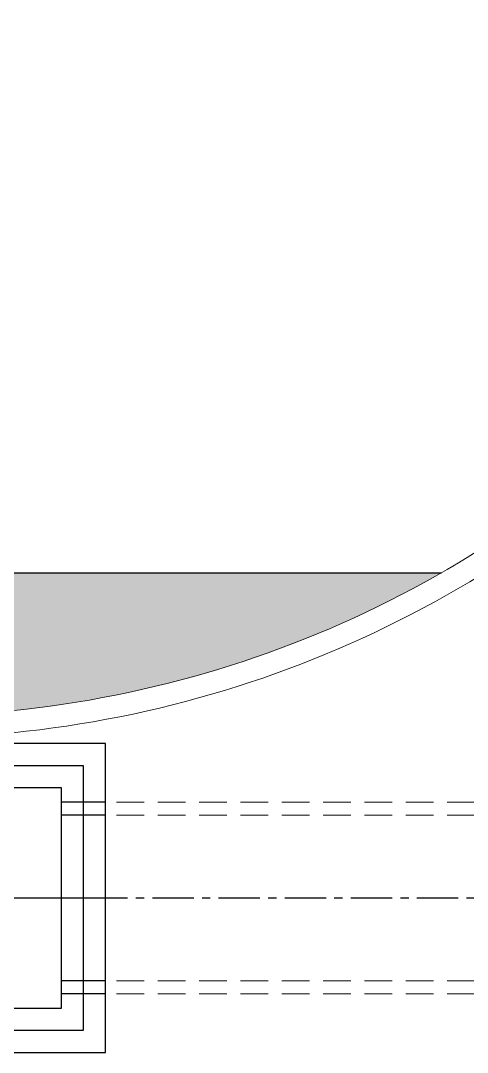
# Model space of a CAD drawing. Header units: millimetres. Extents: x -157642 to 241542, y -22875 to 31024.
# Drawn here: x 139778 to 143832, y 12275 to 21633 of the extents above; entities that cross this region are included whole.
import ezdxf

# ---------------------------------------------------------------- set-up
doc = ezdxf.new("R2010")
doc.units = ezdxf.units.MM
doc.header["$LTSCALE"] = 100
doc.header["$MEASUREMENT"] = 0
for name, pattern in [('CENTERX2', [4, 2.5, -0.5, 0.5, -0.5]), ('DASHED2', [0.375, 0.25, -0.125]), ('DASHEDX2', [1.5, 1, -0.5])]:
    doc.linetypes.add(name, pattern=pattern)
for name, color, linetype in [('00-Mepduong', 3, 'Continuous'), ('8', 8, 'Continuous'), ('L1-DRAINAGE-TRANS_PIPE', 230, 'CENTERX2')]:
    doc.layers.add(name, color=color, linetype=linetype)
for name, color, linetype, lineweight in [('3.Curb', 6, 'Continuous', 15), ('ARC_HATCH', 8, 'Continuous', 0), ('pipe', 23, 'DASHED2', 0)]:
    doc.layers.add(name, color=color, linetype=linetype, lineweight=lineweight)
doc.layers.add('4', color=4, linetype='DASHEDX2', transparency=0.1)

# ---------------------------------------------------------------- blocks, each defined once
blk = doc.blocks.new('d1500')
at = {"layer": '4', "ltscale": 3}
for points in [[(-0.8, -2.6), (1.4, -2.6), (1.4, 0.2), (-0.8, 0.2)], [(-0.6, -2.4), (1.2, -2.4), (1.2, 0), (-0.6, 0)]]:
    blk.add_lwpolyline(points, close=True, dxfattribs=at)
at = {"layer": '8', "ltscale": 1.5}
for p, q in [((1.4, -0.33), (1, -0.33)), ((1.4, -0.45), (1, -0.45)), ((1.4, -1.95), (1, -1.95)), ((1.4, -2.07), (1, -2.07))]:
    blk.add_line(p, q, dxfattribs=at)
at = {"layer": '8', "ltscale": 3}
blk.add_line((1.4, -1.2), (-0.8, -1.2), dxfattribs=at)
at = {"layer": '8', "ltscale": 1.5}
blk.add_lwpolyline([(-0.4, -2.2), (1, -2.2), (1, -0.2), (-0.4, -0.2)], close=True, dxfattribs=at)

msp = doc.modelspace()

# ---------------------------------------------------------------- hatches: boundary and pattern name
at = {"layer": 'ARC_HATCH'}
h = msp.add_hatch(dxfattribs=at)
h.set_pattern_fill('ANGLE', color=256, scale=100, angle=33.96502, style=0)
h.set_pattern_definition([(44.8, (-68750, -5000), (-492.187, 495.6352), [508, -190.5]), (134.8, (-68750, -5000), (-495.6352, -492.187), [508, -190.5])])
edge = h.paths.add_edge_path()
edge.add_line((143596.4, 16625.1), (-30339.9, 16625.1))
edge.add_arc((-25880.1, 23625.1), 8300, 237.49809, 270)
edge.add_line((-25880.1, 15325.1), (138718.9, 15325.1))
edge.add_arc((138718.9, 25125.1), 9800, 270, 299.84822)

# ---------------------------------------------------------------- linework, layer by layer
at = {"layer": '00-Mepduong'}
msp.add_line((-30339.9, 16625.1), (143596.4, 16625.1), dxfattribs=at)
at = {"layer": '3.Curb', "flags": 128}
for points in [[(-34403.1, 30365.6), (-34380.1, 23596.2, 0.413215), (-25880.1, 15125.1), (138718.9, 15125.1, 0.414214), (148718.9, 25125.1), (148718.9, 30989.9)], [(-34203.1, 30366.3), (-34180.1, 23596.8, 0.413215), (-25880.1, 15325.1), (138718.9, 15325.1, 0.414214), (148518.9, 25125.1), (148518.9, 30989.9)]]:
    msp.add_lwpolyline(points, format="xyb", dxfattribs=at)
at = {"layer": 'L1-DRAINAGE-TRANS_PIPE', "ltscale": 1.5}
msp.add_lwpolyline([(170149.4, 13675.1), (140149.4, 13675.1)], dxfattribs=at)
at = {"layer": 'pipe', "ltscale": 10}
for points in [[(170149.4, 14545.1), (140149.4, 14545.1)], [(170149.4, 14425.1), (140149.4, 14425.1)], [(170149.4, 12925.1), (140149.4, 12925.1)], [(170149.4, 12805.1), (140149.4, 12805.1)]]:
    msp.add_lwpolyline(points, dxfattribs=at)

# ---------------------------------------------------------------- block references
at = {"xscale": 1000, "yscale": 1000, "zscale": 1000, "rotation": 1.903094218531133e-07}
msp.add_blockref('d1500', (139149.4, 14875.1), dxfattribs=at)

doc.saveas('drawing.dxf')
